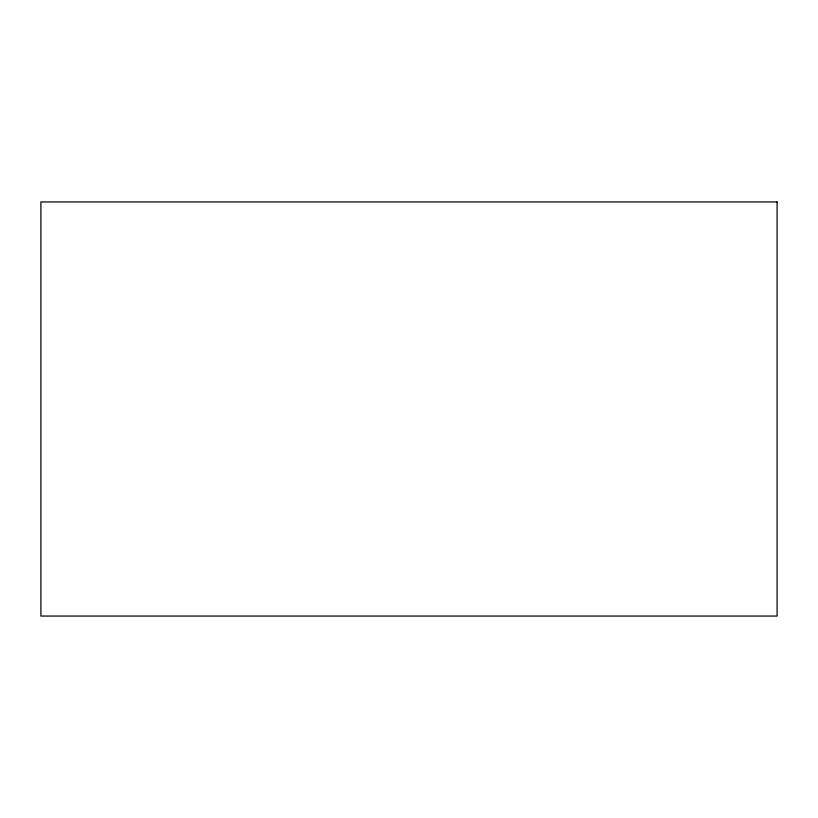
<?xml version="1.0" encoding="UTF-8"?>
<svg xmlns="http://www.w3.org/2000/svg" width="818" height="818" viewBox="0 0 818 818"><rect width="100%" height="100%" fill="white"/><g stroke="black" fill="none" stroke-linecap="round" stroke-linejoin="round"><path stroke-width="1.23" d="M777.1 201.944L40.9 201.944L40.9 616.056L777.1 616.056L777.1 201.944"/></g></svg>
